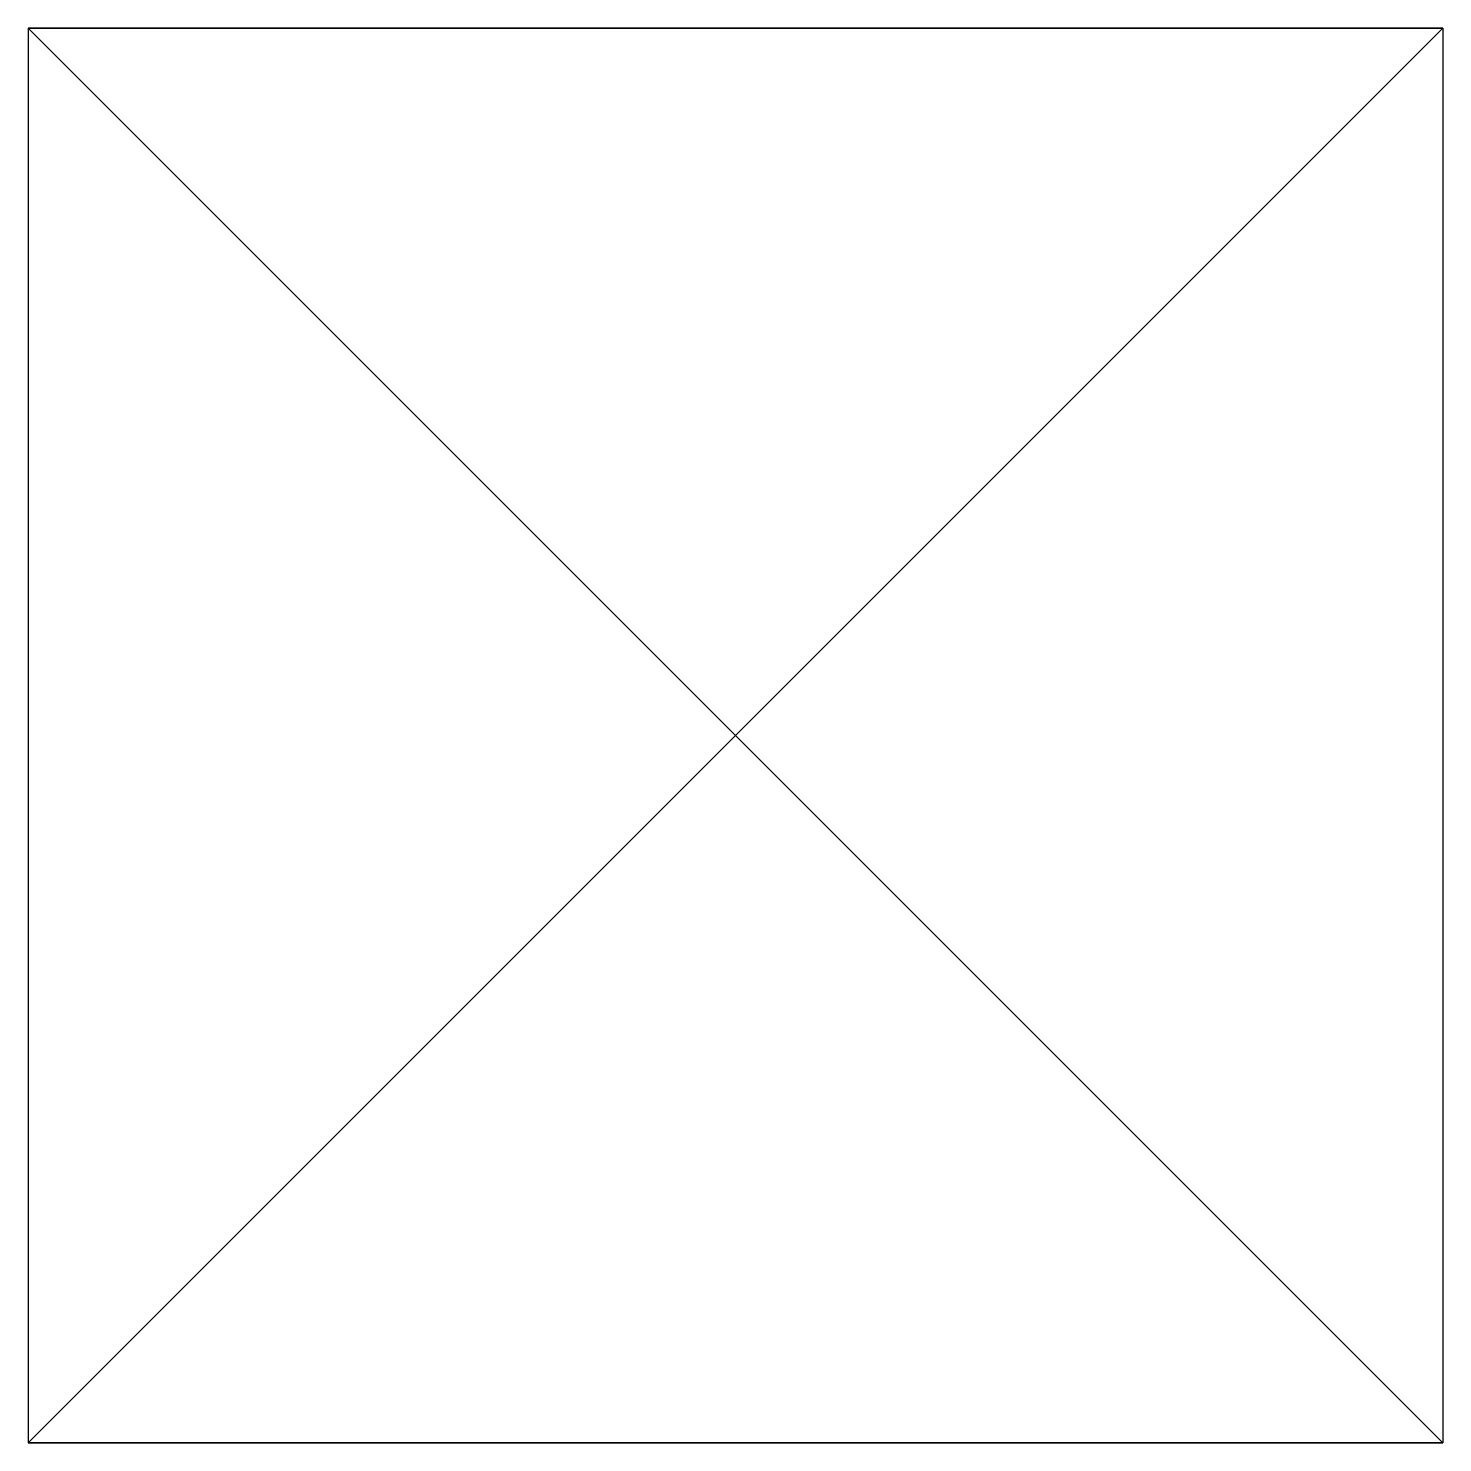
# Model space of a CAD drawing. Header units: millimetres. Extents: x 0 to 50, y 0 to 50.
import ezdxf

# ---------------------------------------------------------------- set-up
doc = ezdxf.new("R2010")
doc.units = ezdxf.units.MM
doc.layers.add('ertyfuiкенцква', color=7, linetype='Continuous')
doc.layers.add('triange', color=7, linetype='Continuous')

msp = doc.modelspace()

# ---------------------------------------------------------------- linework, layer by layer
at = {"layer": 'ertyfuiкенцква', "color": 3}
for points in [[(0, 50), (0, 50, 50), (50, 50, 50), (50, 50)], [(25, 25, 100), (0, 50, 50), (50, 50, 50), (25, 25, 100)]]:
    msp.add_3dface(points, dxfattribs=at)
at = {"layer": 'ertyfuiкенцква', "color": 2}
msp.add_3dface([(25, 25, 100), (0, 50, 50), (0, 0, 50), (25, 25, 100)], dxfattribs=at)
at = {"layer": 'ertyfuiкенцква', "color": 1}
msp.add_3dface([(25, 25, 100), (0, 0, 50), (50, 0, 50), (25, 25, 100)], dxfattribs=at)
at = {"layer": 'ertyfuiкенцква'}
msp.add_3dface([(0, 0), (0, 0, 50), (50, 0, 50), (50, 0)], dxfattribs=at)
at = {"layer": 'triange', "color": 2}
msp.add_3dface([(25, 25, 100), (50, 50, 50), (50, 0, 50), (25, 25, 100)], dxfattribs=at)

doc.saveas('drawing.dxf')
